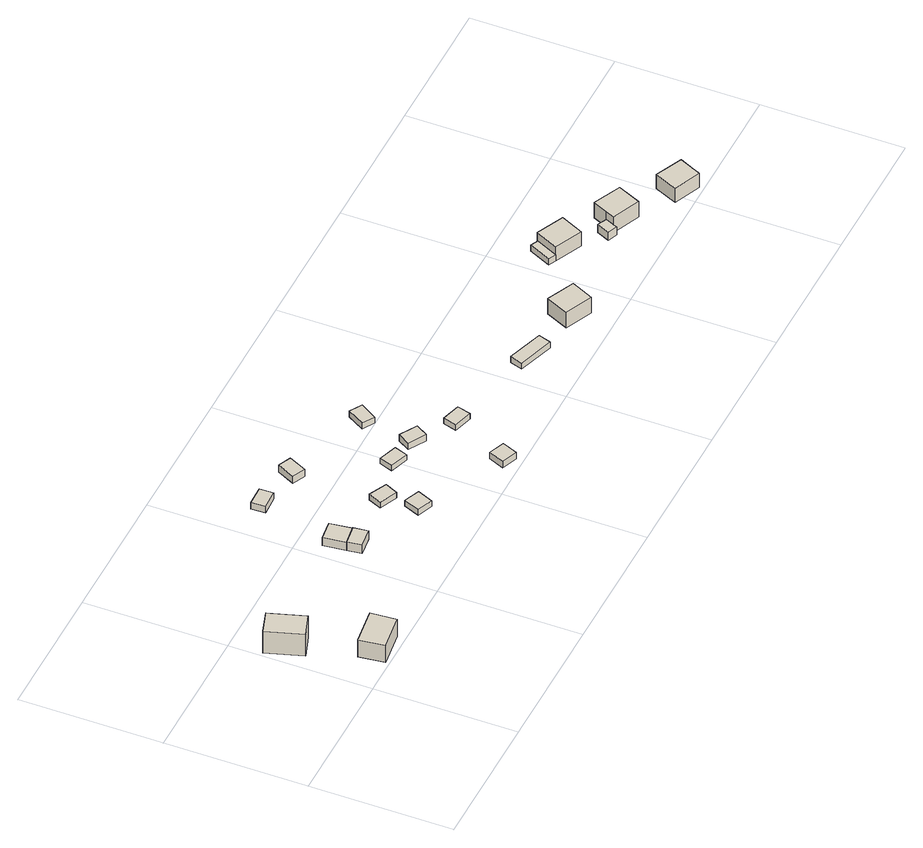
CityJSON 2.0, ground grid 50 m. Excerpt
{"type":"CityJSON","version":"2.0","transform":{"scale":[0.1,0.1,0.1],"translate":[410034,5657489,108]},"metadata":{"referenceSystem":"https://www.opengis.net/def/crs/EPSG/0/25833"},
"CityObjects":{
"building1":{"type":"Building","attributes":{"Dachtyp_tdc":"tdcGableRoof","Gemeindeschluessel":14612000,"Dachneigung":33.57,"QualitaetDacherkennung":69,"Geometrietyp2DReferenz":"3000","measuredHeight":10.69,"function":"31001_2000","roofType":"3100"},"geometry":[{"type":"Solid","lod":"1","boundaries":[[[[0,1,2,3]],[[4,5,6,7]],[[3,5,4,0]],[[2,6,5,3]],[[1,7,6,2]],[[0,4,7,1]]]]}]},
"building2":{"type":"Building","attributes":{"Dachtyp_tdc":"tdcHipRoof","Gemeindeschluessel":14612000,"Dachneigung":10.68,"QualitaetDacherkennung":85,"Geometrietyp2DReferenz":"3000","measuredHeight":7.7,"function":"31001_2000","roofType":"3200"},"geometry":[{"type":"Solid","lod":"1","boundaries":[[[[8,9,10,11]],[[12,13,14,15]],[[11,13,12,8]],[[10,14,13,11]],[[9,15,14,10]],[[8,12,15,9]]]]}]},
"building3":{"type":"Building","attributes":{"Dachtyp_tdc":"tdcGableRoof","Gemeindeschluessel":14612000,"Dachneigung":20.05,"QualitaetDacherkennung":72,"Geometrietyp2DReferenz":"3000","measuredHeight":4.02,"function":"31001_2000","roofType":"3100"},"geometry":[{"type":"Solid","lod":"1","boundaries":[[[[16,17,18,19]],[[20,21,22,23]],[[19,21,20,16]],[[18,22,21,19]],[[17,23,22,18]],[[16,20,23,17]]]]}]},
"building4":{"type":"Building","attributes":{"Dachtyp_tdc":"tdcFreeFormRoof","Gemeindeschluessel":14612000,"Dachneigung":16.39,"QualitaetDacherkennung":80,"Geometrietyp2DReferenz":"3000","measuredHeight":3.84,"function":"31001_2000","roofType":"5000"},"geometry":[{"type":"Solid","lod":"1","boundaries":[[[[24,25,26,27,28]],[[29,30,21,20,31]],[[28,30,29,24]],[[27,21,30,28]],[[26,20,21,27]],[[25,31,20,26]],[[24,29,31,25]]]]}]},
"building5":{"type":"Building","attributes":{"Dachtyp_tdc":"tdcPolyFlatRoof","Gemeindeschluessel":14612000,"Dachneigung":4.64,"QualitaetDacherkennung":63,"Geometrietyp2DReferenz":"3000","measuredHeight":2.87,"function":"31001_9998","roofType":"2100"},"geometry":[{"type":"Solid","lod":"1","boundaries":[[[[32,33,34,35]],[[36,37,38,39]],[[35,37,36,32]],[[34,38,37,35]],[[33,39,38,34]],[[32,36,39,33]]]]}]},
"building6":{"type":"Building","attributes":{"Dachtyp_tdc":"tdcGableRoof","Gemeindeschluessel":14612000,"Dachneigung":17.36,"QualitaetDacherkennung":50,"Geometrietyp2DReferenz":"3000","measuredHeight":3.09,"function":"31001_9998","roofType":"3100"},"geometry":[{"type":"Solid","lod":"1","boundaries":[[[[40,41,42,43]],[[44,45,46,47]],[[43,45,44,40]],[[42,46,45,43]],[[41,47,46,42]],[[40,44,47,41]]]]}]},
"building7":{"type":"Building","attributes":{"Dachtyp_tdc":"tdcPolyFlatRoof","Gemeindeschluessel":14612000,"Dachneigung":3.46,"QualitaetDacherkennung":74,"Geometrietyp2DReferenz":"3000","measuredHeight":2.56,"function":"31001_9998","roofType":"2100"},"geometry":[{"type":"Solid","lod":"1","boundaries":[[[[48,49,50,51]],[[52,53,54,55]],[[51,53,52,48]],[[50,54,53,51]],[[49,55,54,50]],[[48,52,55,49]]]]}]},
"building8":{"type":"Building","attributes":{"Dachtyp_tdc":"tdcPolyFlatRoof","Gemeindeschluessel":14612000,"Dachneigung":0,"QualitaetDacherkennung":63,"Geometrietyp2DReferenz":"3000","measuredHeight":2.99,"function":"31001_9998","roofType":"1000"},"geometry":[{"type":"Solid","lod":"1","boundaries":[[[[56,57,58,59]],[[60,61,62,63]],[[59,61,60,56]],[[58,62,61,59]],[[57,63,62,58]],[[56,60,63,57]]]]}]},
"building9":{"type":"Building","attributes":{"Dachtyp_tdc":"tdcPolyFlatRoof","Gemeindeschluessel":14612000,"Dachneigung":8.37,"QualitaetDacherkennung":71,"Geometrietyp2DReferenz":"3000","measuredHeight":2.63,"function":"31001_9998","roofType":"2100"},"geometry":[{"type":"Solid","lod":"1","boundaries":[[[[64,65,66,67]],[[68,69,70,71]],[[67,69,68,64]],[[66,70,69,67]],[[65,71,70,66]],[[64,68,71,65]]]]}]},
"building10":{"type":"Building","attributes":{"Gemeindeschluessel":14612000,"Dachtyp_tdc":"tdcPolyFlatRoof","Dachneigung":7.85,"QualitaetDacherkennung":65,"Geometrietyp2DReferenz":"3000","measuredHeight":3.13,"function":"31001_9998","roofType":"2100"},"geometry":[{"type":"Solid","lod":"1","boundaries":[[[[72,73,74,75]],[[76,77,78,79]],[[75,77,76,72]],[[74,78,77,75]],[[73,79,78,74]],[[72,76,79,73]]]]}]},
"building11":{"type":"Building","attributes":{"Dachtyp_tdc":"tdcPolyFlatRoof","Gemeindeschluessel":14612000,"Dachneigung":7.33,"QualitaetDacherkennung":56,"Geometrietyp2DReferenz":"3000","measuredHeight":3.05,"function":"31001_9998","roofType":"2100"},"geometry":[{"type":"Solid","lod":"1","boundaries":[[[[80,81,82,83]],[[84,85,86,87]],[[83,85,84,80]],[[82,86,85,83]],[[81,87,86,82]],[[80,84,87,81]]]]}]},
"building12":{"type":"Building","attributes":{"Dachtyp_tdc":"tdcHipAndGableRoof","Gemeindeschluessel":14612000,"Dachneigung":18.68,"QualitaetDacherkennung":67,"Geometrietyp2DReferenz":"3000","measuredHeight":3.31,"function":"31001_9998","roofType":"5000"},"geometry":[{"type":"Solid","lod":"1","boundaries":[[[[88,89,90,91]],[[92,93,94,95]],[[91,93,92,88]],[[90,94,93,91]],[[89,95,94,90]],[[88,92,95,89]]]]}]},
"building13":{"type":"Building","attributes":{"Dachtyp_tdc":"tdcPolyFlatRoof","Gemeindeschluessel":14612000,"Dachneigung":6.62,"QualitaetDacherkennung":69,"Geometrietyp2DReferenz":"3000","measuredHeight":2.56,"function":"31001_9998","roofType":"2100"},"geometry":[{"type":"Solid","lod":"1","boundaries":[[[[96,97,98,99]],[[100,101,102,103]],[[99,101,100,96]],[[98,102,101,99]],[[97,103,102,98]],[[96,100,103,97]]]]}]},
"building14":{"type":"Building","attributes":{"Dachtyp_tdc":"tdcPolyFlatRoof","Gemeindeschluessel":14612000,"Dachneigung":0,"QualitaetDacherkennung":72,"Geometrietyp2DReferenz":"3000","measuredHeight":2.5,"function":"31001_9998","roofType":"1000"},"geometry":[{"type":"Solid","lod":"1","boundaries":[[[[104,105,106,107]],[[108,109,110,111]],[[107,109,108,104]],[[106,110,109,107]],[[105,111,110,106]],[[104,108,111,105]]]]}]},
"building15":{"type":"Building","attributes":{"Dachtyp_tdc":"tdcPolyFlatRoof","Gemeindeschluessel":14612000,"Dachneigung":0,"QualitaetDacherkennung":76,"Geometrietyp2DReferenz":"3000","measuredHeight":6.59,"function":"31001_9998","roofType":"1000"},"geometry":[{"type":"Solid","lod":"1","boundaries":[[[[112,113,114,115]],[[116,117,118,119]],[[115,117,116,112]],[[114,118,117,115]],[[113,119,118,114]],[[112,116,119,113]]]]}]},
"building16":{"type":"Building","attributes":{"Dachtyp_tdc":"tdcPolyFlatRoof","Gemeindeschluessel":14612000,"Dachneigung":0,"QualitaetDacherkennung":74,"Geometrietyp2DReferenz":"3000","measuredHeight":2.57,"function":"31001_9998","roofType":"1000"},"geometry":[{"type":"Solid","lod":"1","boundaries":[[[[120,121,122,123]],[[124,125,126,127]],[[123,125,124,120]],[[122,126,125,123]],[[121,127,126,122]],[[120,124,127,121]]]]}]},
"building17":{"type":"Building","attributes":{"Dachtyp_tdc":"tdcPolyFlatRoof","Gemeindeschluessel":14612000,"Dachneigung":0,"QualitaetDacherkennung":75,"Geometrietyp2DReferenz":"3000","measuredHeight":5.86,"function":"31001_9998","roofType":"1000"},"geometry":[{"type":"Solid","lod":"1","boundaries":[[[[128,129,130,131,132]],[[133,134,125,124,135]],[[132,134,133,128]],[[131,125,134,132]],[[130,124,125,131]],[[129,135,124,130]],[[128,133,135,129]]]]}]},
"building18":{"type":"Building","attributes":{"Dachtyp_tdc":"tdcPolyFlatRoof","Gemeindeschluessel":14612000,"Dachneigung":0,"QualitaetDacherkennung":78,"Geometrietyp2DReferenz":"3000","measuredHeight":3.35,"function":"31001_9998","roofType":"1000"},"geometry":[{"type":"Solid","lod":"1","boundaries":[[[[136,137,138,139,140]],[[141,142,143,144,145]],[[140,142,141,136]],[[139,143,142,140]],[[138,144,143,139]],[[137,145,144,138]],[[136,141,145,137]]]]}]},
"building19":{"type":"Building","attributes":{"Dachtyp_tdc":"tdcPolyFlatRoof","Gemeindeschluessel":14612000,"Dachneigung":0,"QualitaetDacherkennung":63,"Geometrietyp2DReferenz":"3000","measuredHeight":6.56,"function":"31001_9998","roofType":"1000"},"geometry":[{"type":"Solid","lod":"1","boundaries":[[[[146,147,148,149,150]],[[151,152,153,154,155]],[[150,152,151,146]],[[149,153,152,150]],[[148,154,153,149]],[[147,155,154,148]],[[146,151,155,147]]]]}]},
"building20":{"type":"Building","attributes":{"Dachtyp_tdc":"tdcPolyFlatRoof","Gemeindeschluessel":14612000,"Dachneigung":0,"QualitaetDacherkennung":69,"Geometrietyp2DReferenz":"3000","measuredHeight":6,"function":"31001_9998","roofType":"1000"},"geometry":[{"type":"Solid","lod":"1","boundaries":[[[[156,157,158,159,160,161]],[[162,163,164,165,166,167]],[[161,163,162,156]],[[160,164,163,161]],[[159,165,164,160]],[[158,166,165,159]],[[157,167,166,158]],[[156,162,167,157]]]]}]}
},
"vertices":[
[50,254,101],[133,281,101],[91,410,101],[8,383,101],[50,254,9],[8,383,9],[91,410,9],[133,281,9],
[250,27,83],[243,119,83],[112,102,83],[124,11,83],[250,27,11],[124,11,11],[112,102,11],[243,119,11],
[562,340,39],[569,289,39],[638,298,39],[631,349,39],[562,340,3],[631,349,3],[638,298,3],[569,289,3],
[567,421,37],[552,419,37],[562,340,37],[631,349,37],[621,428,37],[567,421,3],[621,428,3],[552,419,3],
[686,696,31],[616,694,31],[618,644,31],[688,646,31],[686,696,5],[688,646,5],[618,644,5],[616,694,5],
[858,179,28],[881,234,28],[826,257,28],[803,201,28],[858,179,4],[803,201,4],[826,257,4],[881,234,4],
[787,325,27],[850,296,27],[871,341,27],[808,371,27],[787,325,3],[808,371,3],[871,341,3],[850,296,3],
[779,621,35],[824,600,35],[854,663,35],[809,684,35],[779,621,5],[809,684,5],[854,663,5],[824,600,5],
[1040,385,28],[974,408,28],[958,361,28],[1024,338,28],[1040,385,6],[1024,338,6],[958,361,6],[974,408,6],
[1111,47,34],[1167,24,34],[1190,79,34],[1134,102,34],[1111,47,7],[1134,102,7],[1190,79,7],[1167,24,7],
[1072,354,31],[1133,319,31],[1158,362,31],[1097,397,31],[1072,354,4],[1097,397,4],[1158,362,4],[1133,319,4],
[1140,499,32],[1177,559,32],[1134,585,32],[1098,525,32],[1140,499,7],[1098,525,7],[1134,585,7],[1177,559,7],
[1294,282,29],[1227,301,29],[1213,253,29],[1280,234,29],[1294,282,6],[1280,234,6],[1213,253,6],[1227,301,6],
[1699,182,34],[1572,224,34],[1557,179,34],[1684,137,34],[1699,182,9],[1684,137,9],[1557,179,9],[1572,224,9],
[1907,157,92],[1810,201,92],[1774,122,92],[1870,78,92],[1907,157,26],[1870,78,26],[1774,122,26],[1810,201,26],
[2084,357,52],[2057,370,52],[2020,291,52],[2047,279,52],[2084,357,27],[2047,279,27],[2020,291,27],[2057,370,27],
[2182,315,86],[2085,360,86],[2084,357,86],[2047,279,86],[2144,234,86],[2182,315,27],[2144,234,27],[2085,360,27],
[2201,167,61],[2235,152,61],[2241,166,61],[2255,197,61],[2222,213,61],[2201,167,28],[2222,213,28],[2255,197,28],[2241,166,28],[2235,152,28],
[2375,205,95],[2279,249,95],[2255,197,95],[2241,166,95],[2338,123,95],[2375,205,29],[2338,123,29],[2241,166,29],[2255,197,29],[2279,249,29],
[2546,6,86],[2548,11,86],[2558,34,86],[2581,85,86],[2486,128,86],[2451,48,86],[2546,6,26],[2451,48,26],[2486,128,26],[2581,85,26],[2558,34,26],[2548,11,26]
]}
